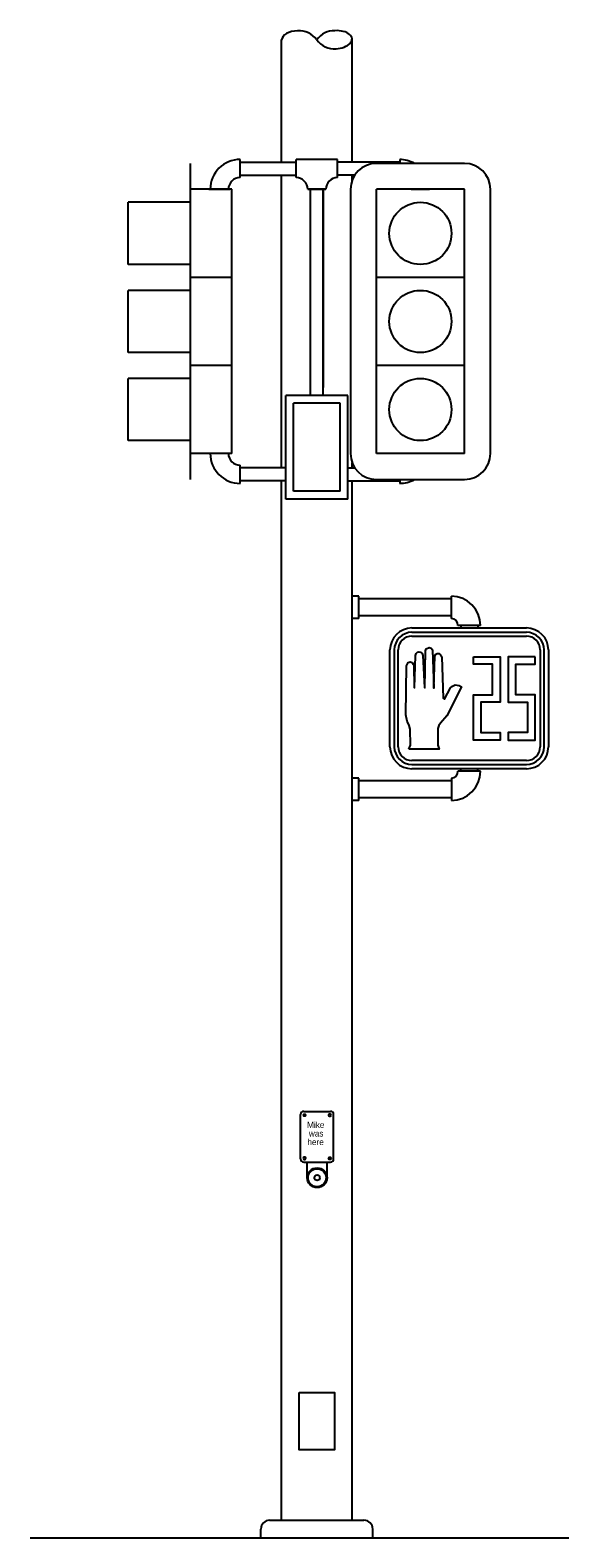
# Model space of a CAD drawing. Extents: x -808 to -653, y 445 to 508.
# Drawn here: x -735.95 to -730.85, y 489.71 to 503.97 of the extents above; entities that cross this region are included whole.
import ezdxf

# ---------------------------------------------------------------- set-up
doc = ezdxf.new("R2010")
doc.units = 0
doc.layers.add('es_SIGNAL-LIGHTING', color=7, linetype='Continuous')

msp = doc.modelspace()

# ---------------------------------------------------------------- linework, layer by layer
at = {"layer": 'es_SIGNAL-LIGHTING'}
for p, q in [((-733.57, 502.72), (-733.57, 503.877)), ((-732.904, 502.72), (-732.904, 503.877)), ((-734.432, 501.629), (-734.432, 502.708)), ((-733.963, 502.573), (-733.963, 502.745)), ((-733.963, 502.72), (-733.433, 502.72)), ((-733.433, 502.573), (-733.433, 502.745)), ((-733.041, 502.745), (-733.433, 502.745)), ((-733.041, 502.573), (-733.041, 502.745)), ((-732.453, 502.72), (-733.041, 502.72)), ((-731.84, 502.708), (-732.673, 502.708)), ((-732.453, 502.745), (-732.453, 502.708)), ((-733.963, 502.598), (-733.433, 502.598)), ((-733.57, 499.828), (-733.57, 502.598)), ((-732.878, 502.598), (-733.041, 502.598)), ((-732.904, 502.546), (-732.904, 502.598)), ((-734.432, 502.34), (-735.02, 502.34)), ((-735.02, 501.752), (-735.02, 502.34)), ((-734.04, 502.463), (-734.432, 502.463)), ((-734.257, 502.463), (-734.061, 502.463)), ((-734.245, 502.463), (-734.073, 502.463)), ((-734.04, 501.629), (-734.04, 502.463)), ((-733.151, 502.463), (-733.323, 502.463)), ((-733.323, 502.463), (-733.151, 502.463)), ((-733.298, 500.513), (-733.298, 502.463)), ((-733.176, 502.463), (-733.176, 500.588)), ((-733.176, 500.513), (-733.176, 502.463)), ((-732.919, 502.463), (-732.919, 499.963)), ((-731.84, 502.463), (-732.673, 502.463)), ((-732.673, 501.629), (-732.673, 502.463)), ((-732.159, 502.463), (-732.355, 502.463)), ((-732.343, 502.463), (-732.171, 502.463)), ((-731.84, 501.629), (-731.84, 502.463)), ((-731.595, 499.963), (-731.595, 502.463)), ((-734.432, 501.752), (-735.02, 501.752)), ((-734.04, 501.629), (-734.432, 501.629)), ((-734.432, 500.796), (-734.432, 501.629)), ((-734.04, 501.629), (-734.432, 501.629)), ((-734.04, 500.796), (-734.04, 501.629)), ((-731.84, 501.629), (-732.673, 501.629)), ((-732.673, 500.796), (-732.673, 501.629)), ((-731.84, 501.629), (-732.673, 501.629)), ((-731.84, 500.796), (-731.84, 501.629)), ((-734.432, 501.507), (-735.02, 501.507)), ((-735.02, 500.919), (-735.02, 501.507)), ((-734.432, 500.919), (-735.02, 500.919)), ((-734.04, 500.796), (-734.432, 500.796)), ((-734.432, 499.718), (-734.432, 500.796)), ((-734.04, 500.796), (-734.432, 500.796)), ((-734.04, 499.963), (-734.04, 500.796)), ((-731.84, 500.796), (-732.673, 500.796)), ((-732.673, 499.963), (-732.673, 500.796)), ((-731.84, 500.796), (-732.673, 500.796)), ((-731.84, 499.963), (-731.84, 500.796)), ((-734.432, 500.674), (-735.02, 500.674)), ((-735.02, 500.085), (-735.02, 500.674)), ((-732.943, 500.513), (-733.531, 500.513)), ((-733.531, 499.533), (-733.531, 500.513)), ((-732.943, 499.533), (-732.943, 500.513)), ((-733.017, 500.44), (-733.458, 500.44)), ((-733.458, 499.607), (-733.458, 500.44)), ((-733.017, 499.607), (-733.017, 500.44)), ((-734.432, 500.085), (-735.02, 500.085)), ((-734.04, 499.963), (-734.432, 499.963)), ((-734.073, 499.963), (-734.245, 499.963)), ((-731.84, 499.963), (-732.673, 499.963)), ((-732.171, 499.963), (-732.343, 499.963)), ((-733.963, 499.681), (-733.963, 499.853)), ((-733.531, 499.828), (-733.963, 499.828)), ((-732.943, 499.828), (-732.878, 499.828)), ((-732.904, 499.828), (-732.904, 499.879)), ((-733.531, 499.705), (-733.963, 499.705)), ((-733.57, 489.872), (-733.57, 499.705)), ((-732.943, 499.705), (-732.453, 499.705)), ((-732.904, 489.872), (-732.904, 499.705)), ((-732.673, 499.718), (-731.84, 499.718)), ((-732.453, 499.718), (-732.453, 499.681)), ((-732.943, 499.533), (-733.531, 499.533)), ((-733.017, 499.607), (-733.458, 499.607)), ((-732.841, 498.613), (-732.904, 498.613)), ((-732.841, 498.403), (-732.841, 498.613)), ((-731.964, 498.588), (-732.841, 498.588)), ((-731.964, 498.403), (-731.964, 498.613)), ((-732.841, 498.403), (-732.904, 498.403)), ((-731.964, 498.427), (-732.841, 498.427)), ((-732.337, 498.314), (-731.254, 498.314)), ((-732.337, 498.272), (-731.254, 498.272)), ((-732.337, 498.235), (-731.254, 498.235)), ((-731.689, 498.336), (-731.902, 498.336)), ((-731.876, 498.336), (-731.876, 498.314)), ((-731.715, 498.336), (-731.715, 498.314)), ((-732.545, 497.189), (-732.545, 498.105)), ((-732.504, 498.105), (-732.504, 497.189)), ((-732.467, 497.189), (-732.467, 498.105)), ((-731.124, 498.105), (-731.124, 497.189)), ((-731.087, 497.189), (-731.087, 498.105)), ((-731.045, 498.105), (-731.045, 497.189)), ((-731.254, 497.058), (-732.337, 497.058)), ((-732.337, 497.022), (-731.254, 497.022)), ((-731.254, 496.98), (-732.337, 496.98)), ((-731.689, 496.958), (-731.902, 496.958)), ((-731.876, 496.958), (-731.876, 496.98)), ((-731.715, 496.958), (-731.715, 496.98)), ((-732.841, 496.891), (-732.904, 496.891)), ((-732.841, 496.681), (-732.841, 496.891)), ((-731.964, 496.866), (-732.841, 496.866)), ((-731.964, 496.891), (-731.964, 496.681)), ((-732.841, 496.681), (-732.904, 496.681)), ((-731.964, 496.705), (-732.841, 496.705)), ((-733.39, 493.29), (-733.39, 493.71)), ((-733.36, 493.74), (-733.108, 493.74)), ((-733.078, 493.29), (-733.078, 493.71)), ((-733.36, 493.26), (-733.108, 493.26)), ((-733.36, 493.26), (-733.108, 493.26)), ((-733.327, 493.112), (-733.327, 493.26)), ((-733.14, 493.112), (-733.14, 493.26)), ((-733.767, 489.705), (-733.767, 489.789)), ((-733.683, 489.872), (-732.791, 489.872)), ((-732.708, 489.705), (-732.708, 489.789)), ((-735.949, 489.705), (-730.853, 489.705))]:
    msp.add_line(p, q, dxfattribs=at)
for points in [[(-732.365, 497.168), (-732.352, 497.203), (-732.354, 497.357), (-732.362, 497.391), (-732.382, 497.432), (-732.396, 497.492), (-732.389, 497.954), (-732.374, 497.985), (-732.354, 497.992), (-732.334, 497.985), (-732.325, 497.971), (-732.32, 497.958), (-732.315, 497.75), (-732.312, 497.748), (-732.303, 498.054), (-732.297, 498.072), (-732.283, 498.084), (-732.273, 498.088), (-732.256, 498.084), (-732.24, 498.07), (-732.233, 498.054), (-732.219, 497.75), (-732.216, 497.748), (-732.209, 498.098), (-732.203, 498.116), (-732.174, 498.127), (-732.156, 498.121), (-732.142, 498.106), (-732.131, 497.744), (-732.12, 498.05), (-732.112, 498.064), (-732.099, 498.07), (-732.082, 498.07), (-732.066, 498.059), (-732.055, 498.041), (-732.042, 497.65), (-732.03, 497.64), (-731.973, 497.746), (-731.953, 497.762), (-731.927, 497.774), (-731.889, 497.77), (-731.867, 497.756), (-732.008, 497.482), (-732.068, 497.413), (-732.082, 497.391), (-732.092, 497.363), (-732.092, 497.203), (-732.08, 497.168)], [(-731.756, 498.04), (-731.502, 498.04), (-731.502, 497.612), (-731.686, 497.612), (-731.686, 497.323), (-731.502, 497.323), (-731.502, 497.253), (-731.756, 497.253), (-731.756, 497.682), (-731.575, 497.682), (-731.575, 497.97), (-731.756, 497.97)], [(-731.173, 498.04), (-731.427, 498.04), (-731.427, 497.612), (-731.243, 497.612), (-731.243, 497.323), (-731.427, 497.323), (-731.427, 497.253), (-731.173, 497.253), (-731.173, 497.682), (-731.354, 497.682), (-731.354, 497.97), (-731.173, 497.97)], [(-733.365, 493.704), (-733.359, 493.714), (-733.348, 493.714), (-733.342, 493.704), (-733.348, 493.694), (-733.359, 493.694)], [(-733.102, 493.704), (-733.108, 493.714), (-733.119, 493.714), (-733.125, 493.704), (-733.119, 493.694), (-733.108, 493.694)], [(-733.365, 493.296), (-733.359, 493.286), (-733.348, 493.286), (-733.342, 493.296), (-733.348, 493.306), (-733.359, 493.306)], [(-733.102, 493.296), (-733.108, 493.286), (-733.119, 493.286), (-733.125, 493.296), (-733.119, 493.306), (-733.108, 493.306)], [(-733.404, 491.08), (-733.07, 491.08), (-733.07, 490.539), (-733.404, 490.539)]]:
    msp.add_lwpolyline(points, close=True, dxfattribs=at)
for centre, radius in [((-732.257, 502.046), 0.294), ((-732.257, 501.213), 0.294), ((-732.257, 500.379), 0.294), ((-733.234, 493.112), 0.0937), ((-733.234, 493.112), 0.0851), ((-733.234, 493.112), 0.0261)]:
    msp.add_circle(centre, radius, dxfattribs=at)
for centre, radius, start, end in [((-733.404, 503.759), 0.204, 35.4631, 94.0963), ((-733.071, 503.759), 0.204, 88.4939, 144.5369), ((-733.071, 503.996), 0.204, 215.4631, 274.4216), ((-733.963, 502.463), 0.282, 90, 180), ((-732.673, 502.463), 0.245, 90, 180), ((-732.453, 502.463), 0.282, 60.4084, 90), ((-731.84, 502.463), 0.245, 0, 90), ((-733.963, 502.463), 0.11, 90, 180), ((-733.433, 502.463), 0.11, 0, 90), ((-733.041, 502.463), 0.11, 90, 180), ((-733.963, 499.963), 0.282, 180, 270), ((-733.963, 499.963), 0.11, 180, 270), ((-732.673, 499.963), 0.245, 180, 270), ((-731.84, 499.963), 0.245, 270, 360), ((-732.453, 499.963), 0.282, 270, 299.5912), ((-731.966, 498.336), 0.277, 359.9827, 89.645), ((-731.968, 498.338), 0.0654, 358.3684, 86.6212), ((-732.337, 498.105), 0.208, 90, 180), ((-732.337, 498.105), 0.167, 90, 180), ((-732.337, 498.105), 0.13, 90, 180), ((-731.254, 498.105), 0.208, 0, 90), ((-731.254, 498.105), 0.167, 0, 90), ((-731.254, 498.105), 0.13, 0, 90), ((-732.337, 497.189), 0.208, 180, 270), ((-732.337, 497.189), 0.167, 180, 270), ((-732.337, 497.189), 0.13, 180, 270), ((-731.254, 497.189), 0.167, 270, 0), ((-731.254, 497.189), 0.208, 270, 0), ((-731.254, 497.189), 0.13, 270, 0), ((-731.966, 496.958), 0.277, 270.355, 0.0173), ((-731.968, 496.956), 0.0654, 273.3788, 1.6316), ((-733.36, 493.71), 0.03, 90, 180), ((-733.108, 493.71), 0.03, 0, 90), ((-733.36, 493.29), 0.03, 180, 270), ((-733.108, 493.29), 0.03, 270, 0), ((-733.683, 489.789), 0.0833, 90, 180), ((-732.791, 489.789), 0.0833, 0, 90)]:
    msp.add_arc(centre, radius, start, end, dxfattribs=at)
for centre, major_axis, ratio, end_param in [((-733.416, 503.877), (-0.154, -0.004), 0.554684, 6.238373), ((-733.06, 503.878), (0.156, 0.009), 0.546712, 7.853982)]:
    msp.add_ellipse(centre, major_axis=major_axis, ratio=ratio, start_param=4.712389, end_param=end_param, dxfattribs=at)

# ---------------------------------------------------------------- texts
for s, p in [('Mike', (-733.329, 493.583)), ('was', (-733.312, 493.502)), ('here', (-733.326, 493.421))]:
    msp.add_text(s, height=0.058, dxfattribs=at).set_placement(p)

doc.saveas('drawing.dxf')
